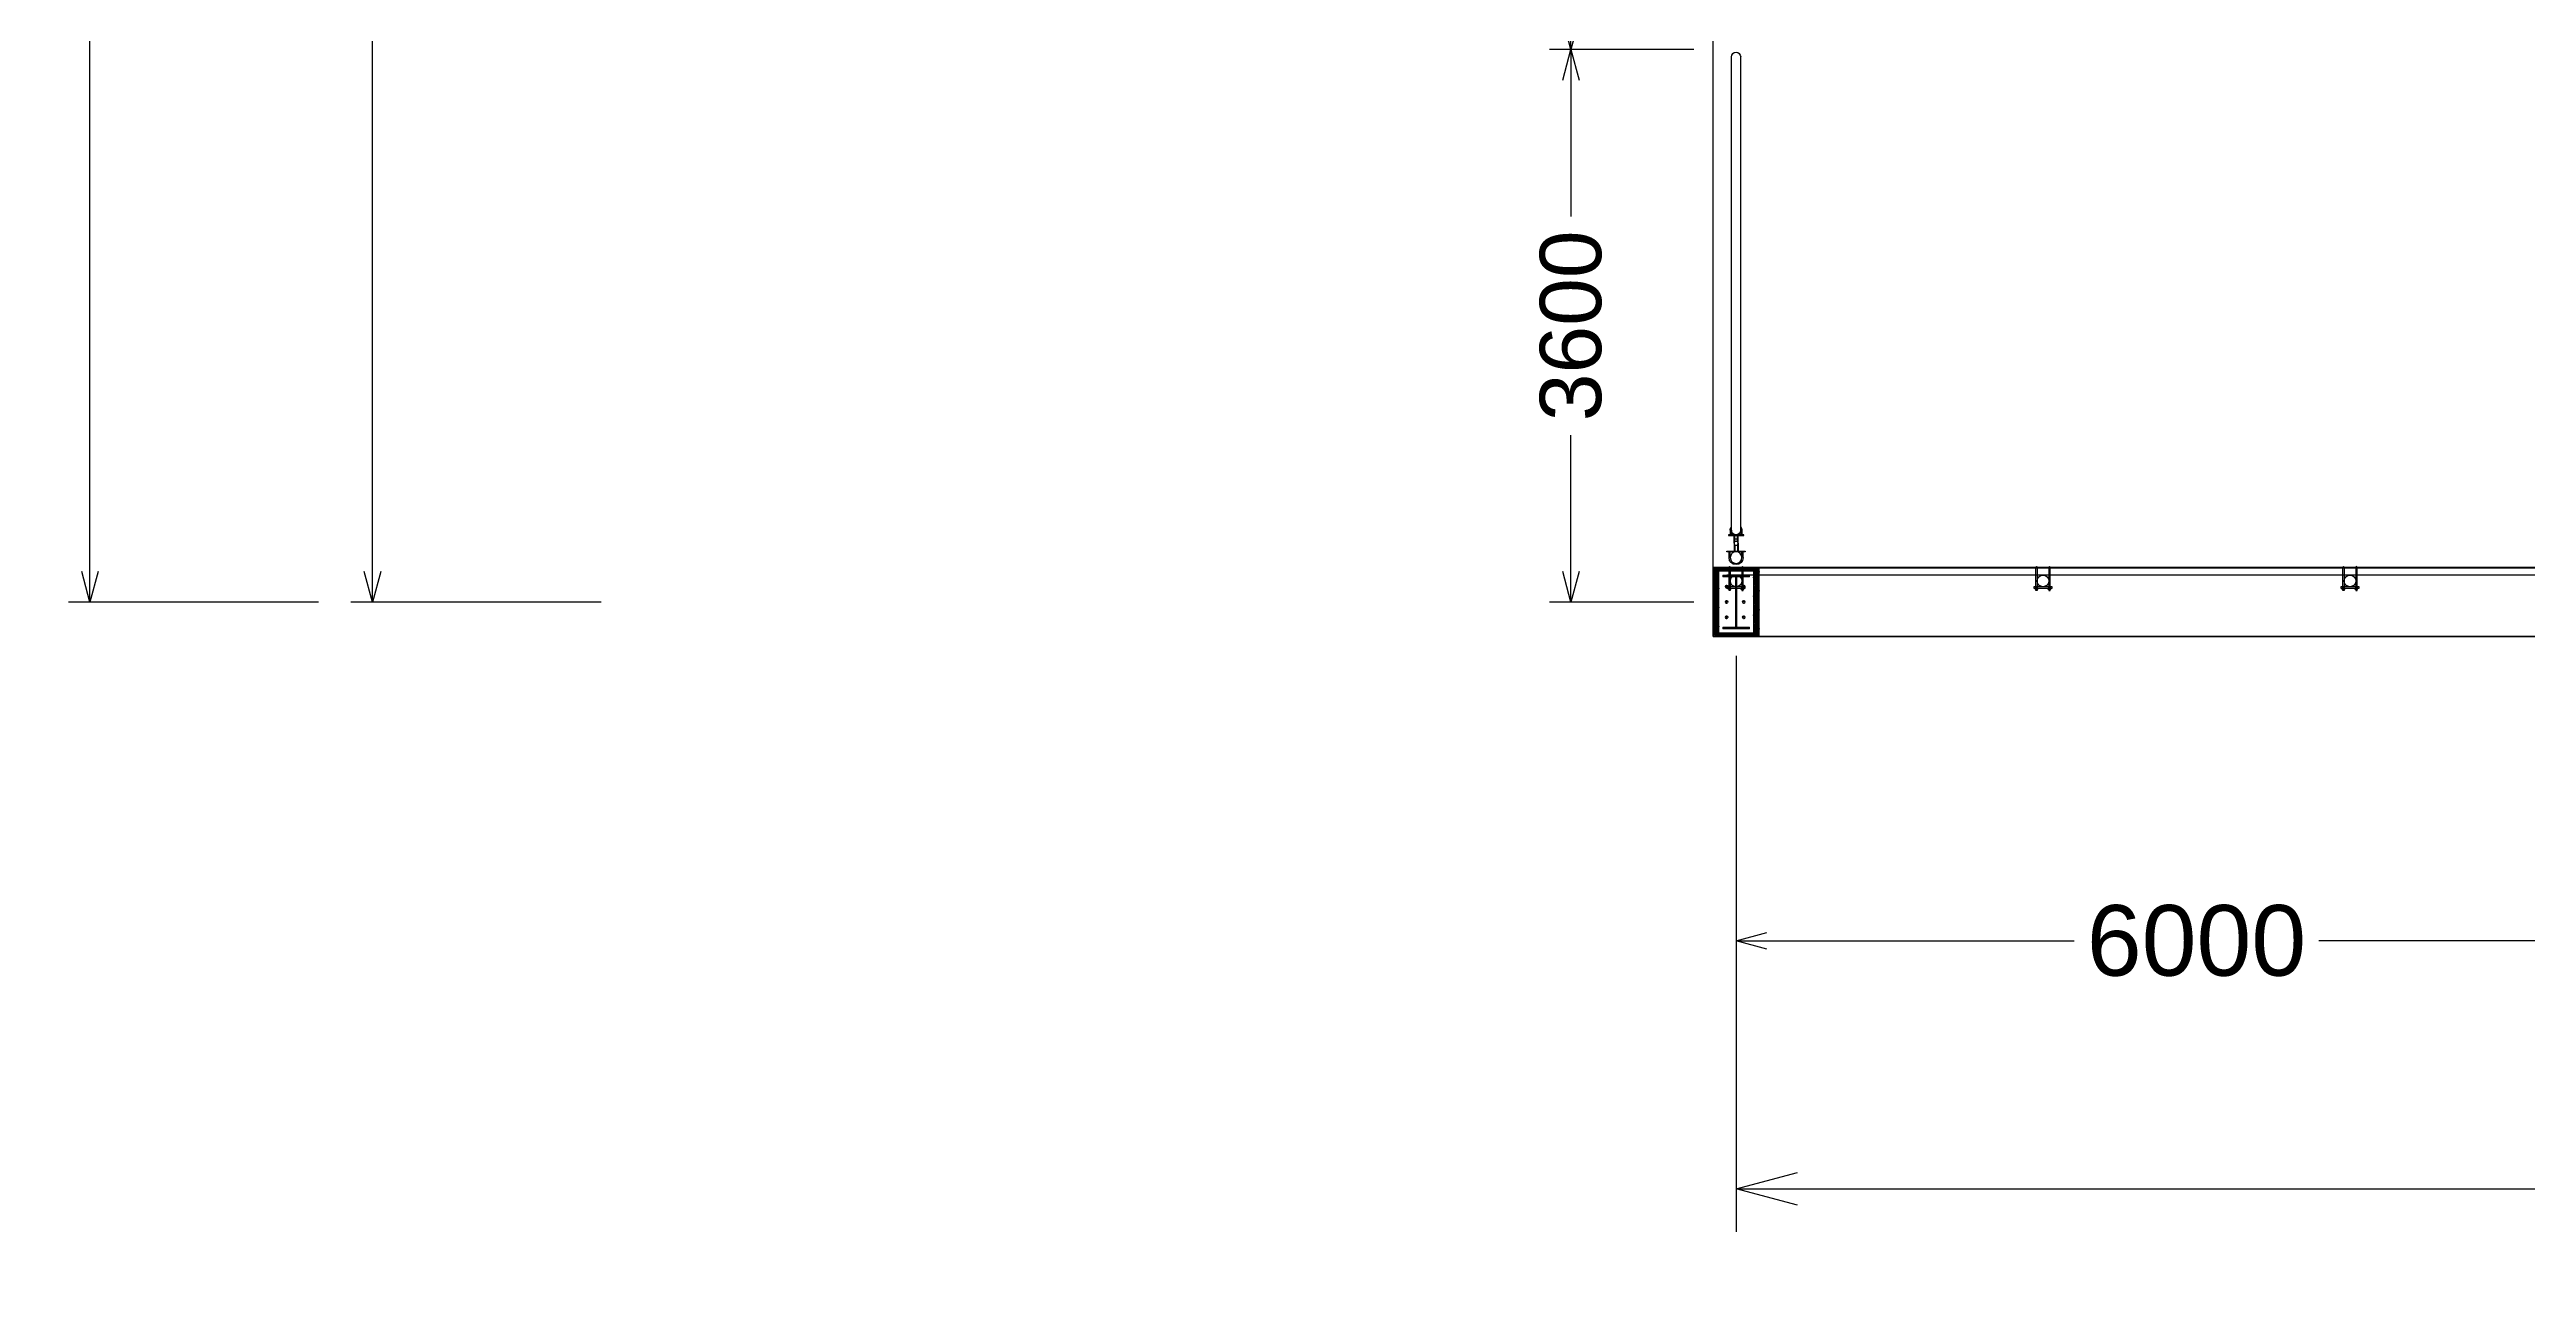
# Model space of a CAD drawing. Header units: millimetres. Extents: x -61993 to 642891, y -429158 to 50967.
# Drawn here: x 330404 to 346543, y -234146 to -226119 of the extents above; entities that cross this region are included whole.
import ezdxf

# ---------------------------------------------------------------- set-up
doc = ezdxf.new("R2010")
doc.units = ezdxf.units.MM
doc.linetypes.add('ACAD_ISO03W100', pattern=[30, 12, -18])
for name, color, linetype, lineweight in [('0.00', 252, 'Continuous', 0), ('0.05', 40, 'Continuous', 5), ('0.09', 172, 'Continuous', 9), ('WF 300 X 150', 43, 'Continuous', 0)]:
    doc.layers.add(name, color=color, linetype=linetype, lineweight=lineweight)
for name, color, linetype in [('DIM', 1, 'Continuous'), ('Gate', 6, 'Continuous'), ('Railing', 7, 'Continuous'), ('Steel', 152, 'Continuous')]:
    doc.layers.add(name, color=color, linetype=linetype)
doc.styles.add('MV - NA', font='mvboli.ttf')
doc.styles.add('SANSERIF', font='sanss___.ttf', dxfattribs={"height": 2})
doc.styles.add('SANSERIF23', font='sanss___.ttf', dxfattribs={"height": 2.3})
doc.dimstyles.new('MV_2_mm', dxfattribs={"dimscale": 25, "dimtxt": 2, "dimasz": 1, "dimexe": 0.7, "dimexo": 0.625, "dimtad": 0, "dimdec": 0, "dimzin": 1, "dimdsep": 46, "dimtxsty": 'MV - NA', "dimblk": 'OPEN30', "dimcen": 1, "dimclrd": 1, "dimclre": 1, "dimclrt": 152, "dimadec": 0, "dimazin": 0, "dimtfac": 1, "dimtdec": 0, "dimtofl": 0, "dimtmove": 1, "dimatfit": 3, "dimfxl": 1, "dimarcsym": 0})
doc.dimstyles.new('Sagoe_2_mm', dxfattribs={"dimscale": 25, "dimtxt": 2, "dimasz": 1, "dimexe": 0.7, "dimexo": 0.625, "dimtad": 0, "dimdec": 0, "dimzin": 1, "dimdsep": 46, "dimtxsty": 'SANSERIF', "dimblk": 'OPEN30', "dimcen": 1, "dimclrd": 1, "dimclre": 1, "dimclrt": 152, "dimadec": 0, "dimazin": 0, "dimtfac": 1, "dimtdec": 0, "dimtofl": 0, "dimtmove": 1, "dimatfit": 3, "dimfxl": 1, "dimarcsym": 0})
doc.dimstyles.new('Sagoe_2K3_m', dxfattribs={"dimscale": 25, "dimtxt": 2.3, "dimasz": 1, "dimexe": 0.7, "dimexo": 0.625, "dimtad": 0, "dimlfac": 0.001, "dimzin": 1, "dimdsep": 46, "dimtxsty": 'SANSERIF23', "dimblk": 'OPEN30', "dimcen": 1, "dimclrd": 1, "dimclre": 1, "dimclrt": 152, "dimadec": 0, "dimazin": 0, "dimtfac": 1, "dimtofl": 0, "dimtmove": 1, "dimatfit": 3, "dimfxl": 1, "dimarcsym": 0})
pattern_1 = [(45, (1363.141, -798.975), (-8.838835, 8.838835), []), (45, (1371.98, -798.975), (-8.838835, 8.838835), [15.625, -3.125, 0, -3.125])]

# ---------------------------------------------------------------- blocks, each defined once
blk = doc.blocks.new('_Open30')
at = {"color": 0, "linetype": 'ByBlock', "lineweight": -2}
for p, q in [((-1, 0.268), (0, 0)), ((0, 0), (-1, -0.268)), ((0, 0), (-1, 0))]:
    blk.add_line(p, q, dxfattribs=at)
blk = doc.blocks.new('*D47')
at = {"layer": 'Defpoints', "color": 0, "transparency": 16777216}
for p in [(334123, -216119), (332508, -229719), (334123, -229719)]:
    blk.add_point(p, dxfattribs=at)
at = {"layer": 'DIM', "color": 1, "lineweight": -2, "transparency": 16777216}
for p, q in [((333998, -216119), (332368, -216119)), ((332508, -216319), (332508, -221931)), ((332508, -229519), (332508, -223906)), ((333998, -229719), (332368, -229719))]:
    blk.add_line(p, q, dxfattribs=at)
at = {"layer": 'DIM', "color": 1, "lineweight": -2, "transparency": 16777216, "xscale": 200, "yscale": 200, "zscale": 200}
for p, rotation in [((332508, -216119), 90), ((332508, -229719), 270)]:
    blk.add_blockref('_Open30', p, dxfattribs=dict(at, rotation=rotation))
at = {"layer": 'DIM', "color": 152, "transparency": 16777216, "insert": (332508, -222919), "char_height": 400, "attachment_point": 5, "rotation": 90, "style": 'MV - NA'}
blk.add_mtext('13600', dxfattribs=at)
blk = doc.blocks.new('*D46')
at = {"layer": 'Defpoints', "color": 0, "transparency": 16777216}
for p in [(330667, -197019), (332282, -197019), (332282, -229719)]:
    blk.add_point(p, dxfattribs=at)
at = {"layer": 'DIM', "color": 1, "lineweight": -2, "transparency": 16777216}
for p, q in [((332157, -197019), (330527, -197019)), ((330667, -197219), (330667, -212308)), ((330667, -229519), (330667, -214429)), ((332157, -229719), (330527, -229719))]:
    blk.add_line(p, q, dxfattribs=at)
at = {"layer": 'DIM', "color": 1, "lineweight": -2, "transparency": 16777216, "xscale": 200, "yscale": 200, "zscale": 200}
for p, rotation in [((330667, -197019), 90), ((330667, -229719), 270)]:
    blk.add_blockref('_Open30', p, dxfattribs=dict(at, rotation=rotation))
at = {"layer": 'DIM', "color": 152, "transparency": 16777216, "insert": (330667, -213369), "char_height": 400, "attachment_point": 5, "rotation": 90, "style": 'MV - NA'}
blk.add_mtext('32700', dxfattribs=at)
blk = doc.blocks.new('*D72')
at = {"layer": 'Defpoints', "color": 0, "transparency": 16777216}
for p in [(341393, -229944), (347393, -229944), (347393, -231927)]:
    blk.add_point(p, dxfattribs=at)
at = {"layer": 'DIM', "color": 1, "lineweight": -2, "transparency": 16777216}
for p, q in [((341393, -230069), (341393, -232067)), ((347393, -230069), (347393, -232067)), ((341593, -231927), (343595, -231927)), ((347193, -231927), (345191, -231927))]:
    blk.add_line(p, q, dxfattribs=at)
at = {"layer": 'DIM', "color": 1, "lineweight": -2, "transparency": 16777216, "xscale": 200, "yscale": 200, "zscale": 200, "rotation": 180}
blk.add_blockref('_Open30', (341393, -231927), dxfattribs=at)
at = {"layer": 'DIM', "color": 1, "lineweight": -2, "transparency": 16777216, "xscale": 200, "yscale": 200, "zscale": 200}
blk.add_blockref('_Open30', (347393, -231927), dxfattribs=at)
at = {"layer": 'DIM', "color": 152, "transparency": 16777216, "insert": (344393, -231927), "char_height": 460, "attachment_point": 5, "style": 'SANSERIF23'}
blk.add_mtext('6000', dxfattribs=at)
blk = doc.blocks.new('*D74')
at = {"layer": 'Defpoints', "color": 0, "transparency": 16777216}
for p in [(341393, -231532), (443393, -231532), (443393, -233543)]:
    blk.add_point(p, dxfattribs=at)
at = {"layer": 'DIM', "color": 1, "lineweight": -2, "transparency": 16777216}
for p, q in [((341393, -231782), (341393, -233823)), ((443393, -231782), (443393, -233823)), ((341793, -233543), (390133, -233543)), ((442993, -233543), (394653, -233543))]:
    blk.add_line(p, q, dxfattribs=at)
at = {"layer": 'DIM', "color": 1, "lineweight": -2, "transparency": 16777216, "xscale": 400, "yscale": 400, "zscale": 400, "rotation": 180}
blk.add_blockref('_Open30', (341393, -233543), dxfattribs=at)
at = {"layer": 'DIM', "color": 1, "lineweight": -2, "transparency": 16777216, "xscale": 400, "yscale": 400, "zscale": 400}
blk.add_blockref('_Open30', (443393, -233543), dxfattribs=at)
at = {"layer": 'DIM', "color": 152, "transparency": 16777216, "insert": (392393, -233543), "char_height": 920, "attachment_point": 5, "style": 'SANSERIF23'}
blk.add_mtext('102000', dxfattribs=at)
blk = doc.blocks.new('*D121')
at = {"color": 1, "lineweight": -2, "transparency": 16777216}
for p, q in [((341193, -220719), (340177, -220719)), ((340317, -220919), (340317, -222706)), ((340317, -225919), (340317, -224131)), ((341118, -226119), (340177, -226119))]:
    blk.add_line(p, q, dxfattribs=at)
at = {"layer": 'Defpoints', "color": 0, "transparency": 16777216}
for p in [(341318, -220719), (340317, -226119), (341243, -226119)]:
    blk.add_point(p, dxfattribs=at)
at = {"color": 1, "lineweight": -2, "transparency": 16777216, "xscale": 200, "yscale": 200, "zscale": 200}
for p, rotation in [((340317, -220719), 90), ((340317, -226119), 270)]:
    blk.add_blockref('_Open30', p, dxfattribs=dict(at, rotation=rotation))
at = {"color": 152, "transparency": 16777216, "insert": (340317, -223419), "char_height": 400, "attachment_point": 5, "rotation": 90, "style": 'SANSERIF'}
blk.add_mtext('5400', dxfattribs=at)
blk = doc.blocks.new('*D122')
at = {"color": 1, "lineweight": -2, "transparency": 16777216}
for p, q in [((341118, -226119), (340177, -226119)), ((340317, -226319), (340317, -227206)), ((340317, -229519), (340317, -228632)), ((341118, -229719), (340177, -229719))]:
    blk.add_line(p, q, dxfattribs=at)
at = {"layer": 'Defpoints', "color": 0, "transparency": 16777216}
for p in [(341243, -226119), (340317, -229719), (341243, -229719)]:
    blk.add_point(p, dxfattribs=at)
at = {"color": 1, "lineweight": -2, "transparency": 16777216, "xscale": 200, "yscale": 200, "zscale": 200}
for p, rotation in [((340317, -226119), 90), ((340317, -229719), 270)]:
    blk.add_blockref('_Open30', p, dxfattribs=dict(at, rotation=rotation))
at = {"color": 152, "transparency": 16777216, "insert": (340317, -227919), "char_height": 400, "attachment_point": 5, "rotation": 90, "style": 'SANSERIF'}
blk.add_mtext('3600', dxfattribs=at)
blk = doc.blocks.new('Steel Column')
at = {"layer": 'Steel'}
blk.add_lwpolyline([(150, -225), (150, 225), (-150, 225), (-150, -225)], close=True, dxfattribs=at)
blk = doc.blocks.new('*U147')
blk.add_blockref('Steel Column', (0, 0))
blk = doc.blocks.new('*U140')
at = {"color": 0, "linetype": 'ByBlock', "lineweight": -2, "transparency": 16777216}
blk.add_blockref('*U147', (0, -32700), dxfattribs=at)
blk = doc.blocks.new('A$C085D16B7')
at = {"layer": '0.00', "ltscale": 0.5}
h = blk.add_hatch(dxfattribs=at)
h.set_pattern_fill('ANSI35', color=256, scale=50, style=0)
h.set_pattern_definition(pattern_1)
h.paths.add_polyline_path([(450, 288), (0, 288), (25, 250), (425, 250)])
h.paths.add_polyline_path([(425, 25), (25, 25), (0, -12), (450, -12)])
h = blk.add_hatch(dxfattribs=at)
h.set_pattern_fill('ANSI35', color=256, scale=50, style=0)
h.set_pattern_definition([(135, (-913.16, -798.975), (8.83883, 8.83883), []), (135, (-921.999, -798.975), (8.83883, 8.83883), [15.625, -3.125, 0, -3.125])])
h.paths.add_polyline_path([(0, 288), (25, 250), (25, 25), (0, -12)])
at = {"layer": '0.00'}
h = blk.add_hatch(dxfattribs=at)
h.set_pattern_fill('ANSI31', color=256, scale=30, angle=-90, style=0)
h.set_pattern_definition([(315, (619428.904, -11494.7824), (2.65165043, 2.65165043), [])])
edge = h.paths.add_edge_path()
edge.add_line((389, 225), (400, 225))
edge.add_line((400, 225), (400, 50))
edge.add_line((400, 50), (389, 50))
edge.add_line((389, 50), (389, 129))
edge.add_arc((384, 129), 5, 0, 90)
edge.add_line((384, 134), (66, 134))
edge.add_arc((66, 129), 5, 90, 180)
edge.add_line((61, 129), (61, 50))
edge.add_line((61, 50), (50, 50))
edge.add_line((50, 50), (50, 225))
edge.add_line((50, 225), (61, 225))
edge.add_line((61, 225), (61, 146))
edge.add_arc((66, 146), 5, 180, 270)
edge.add_line((66, 141), (384, 141))
edge.add_arc((384, 146), 5, -90, 0)
edge.add_line((389, 146), (389, 225))
at = {"layer": '0.00', "ltscale": 0.5}
h = blk.add_hatch(dxfattribs=at)
h.set_pattern_fill('ANSI35', color=256, scale=50, style=0)
h.set_pattern_definition(pattern_1)
h.paths.add_polyline_path([(450, 288), (425, 250), (425, 25), (450, -12)])
at = {"layer": '0.05', "ltscale": 0.5}
for points in [[(0, 288), (25, 250)], [(425, 250), (450, 288)], [(25, 25), (0, -12)], [(425, 25), (450, -12)]]:
    blk.add_lwpolyline(points, dxfattribs=at)
blk.add_lwpolyline([(0, -12), (450, -12), (450, 288), (0, 288)], close=True, dxfattribs=at)
at = {"layer": '0.05'}
blk.add_lwpolyline([(25, 250), (25, 25), (425, 25), (425, 250)], close=True, dxfattribs=at)
at = {"layer": '0.09'}
blk.add_lwpolyline([(389, 225), (400, 225), (400, 50), (389, 50), (389, 129, 0.414214), (384, 134), (66, 134, 0.414214), (61, 129), (61, 50), (50, 50), (50, 225), (61, 225), (61, 146, 0.414214), (66, 141), (384, 141, 0.414214), (389, 146)], format="xyb", close=True, dxfattribs=at)
at = {"layer": 'WF 300 X 150'}
for p, q in [((113, 200), (137, 200)), ((125, 212), (125, 188)), ((237, 200), (213, 200)), ((225, 212), (225, 188)), ((337, 200), (313, 200)), ((325, 212), (325, 188)), ((113, 88), (137, 88)), ((125, 76), (125, 99)), ((237, 88), (213, 88)), ((225, 76), (225, 99)), ((337, 88), (313, 88)), ((325, 76), (325, 99))]:
    blk.add_line(p, q, dxfattribs=at)
for centre in [(125, 200), (225, 200), (325, 200), (125, 88), (225, 88), (325, 88)]:
    blk.add_circle(centre, 9.55, dxfattribs=at)
blk = doc.blocks.new('*U141')
at = {"layer": '0.05', "ltscale": 0.5, "rotation": 89.99999999999999}
blk.add_blockref('A$C085D16B7', (138, -225), dxfattribs=at)
blk = doc.blocks.new('*U142')
at = {"color": 0, "linetype": 'ByBlock', "lineweight": -2, "transparency": 16777216}
blk.add_blockref('*U141', (0, 0), dxfattribs=at)
blk = doc.blocks.new('*U29')
at = {"color": 42}
for p, q in [((0, 46), (38, 46)), ((0, 38), (38, 38)), ((178, 38), (148, 38)), ((178, 30), (148, 30)), ((0, -38), (38, -38)), ((0, -46), (38, -46)), ((178, -30), (148, -30)), ((178, -38), (148, -38))]:
    blk.add_line(p, q, dxfattribs=at)
at = {"color": 160}
for p, q in [((93, 13), (43, 13)), ((84, 9), (43, 9)), ((93, 13), (143, 13)), ((102, 9), (143, 9)), ((84, -9), (43, -9)), ((93, -13), (43, -13)), ((93, -13), (143, -13)), ((102, -9), (143, -9))]:
    blk.add_line(p, q, dxfattribs=at)
for points in [[(38, -60), (43, -60), (43, 60), (38, 60)], [(148, -50), (143, -50), (143, 50), (148, 50)]]:
    blk.add_lwpolyline(points, close=True, dxfattribs=at)
blk.add_lwpolyline([(123, -9), (123, 9)])
blk.add_circle((93, 0), 12.7)
at = {"color": 42}
for centre, radius, start, end in [((0, 0), 46, 90, 270), ((178, 0), 38, 52.1364, 90), ((178, 0), 38, 270, 307.8636)]:
    blk.add_arc(centre, radius, start, end, dxfattribs=at)
at = {"layer": 'Gate'}
for p, q in [((178, 30), (3263, 30)), ((178, -30), (3263, -30))]:
    blk.add_line(p, q, dxfattribs=at)
at = {"layer": 'Gate', "color": 0}
blk.add_arc((178, 0), 30, 90, 270, dxfattribs=at)
at = {"layer": 'Gate'}
blk.add_arc((3263, 0), 30, 270, 90, dxfattribs=at)
at = {"layer": 'Railing'}
blk.add_circle((0, 0), 38, dxfattribs=at)
blk = doc.blocks.new('*U113')
at = {"color": 42, "linetype": 'ACAD_ISO03W100', "ltscale": 0.01}
for p, q in [((46, 2046), (38, 2046)), ((46, 2038), (38, 2038)), ((46, 1962), (38, 1962)), ((46, 1954), (38, 1954)), ((46, 46), (38, 46)), ((46, 38), (38, 38)), ((46, -38), (38, -38)), ((46, -46), (38, -46))]:
    blk.add_line(p, q, dxfattribs=at)
at = {"color": 42}
for p, q in [((55, 2050), (47, 2050)), ((55, 2047), (47, 2047)), ((55, 2037), (47, 2037)), ((55, 2034), (47, 2034)), ((55, 1966), (47, 1966)), ((55, 1963), (47, 1963)), ((55, 1953), (47, 1953)), ((55, 1950), (47, 1950)), ((55, 2050), (55, 2034)), ((63, 2046), (55, 2046)), ((55, 2038), (63, 2038)), ((55, 1950), (55, 1966)), ((55, 1962), (63, 1962)), ((63, 1954), (55, 1954)), ((63, 2038), (63, 2046)), ((63, 1962), (63, 1954)), ((55, 50), (47, 50)), ((55, 47), (47, 47)), ((55, 37), (47, 37)), ((55, 34), (47, 34)), ((55, 50), (55, 34)), ((63, 46), (55, 46)), ((55, 38), (63, 38)), ((63, 38), (63, 46)), ((55, -34), (47, -34)), ((55, -37), (47, -37)), ((55, -47), (47, -47)), ((55, -50), (47, -50)), ((55, -50), (55, -34)), ((55, -38), (63, -38)), ((63, -46), (55, -46)), ((63, -38), (63, -46))]:
    blk.add_line(p, q, dxfattribs=at)
for points in [[(38, 2046), (-90, 2046, 1), (-90, 2038), (38, 2038)], [(38, 1954), (-90, 1954, -1), (-90, 1962), (38, 1962)], [(38, 46), (-90, 46, 1), (-90, 38), (38, 38)], [(38, -46), (-90, -46, -1), (-90, -38), (38, -38)]]:
    blk.add_lwpolyline(points, format="xyb", dxfattribs=at)
at = {"color": 160}
for points in [[(46, 2060), (38, 2060), (38, 1940), (46, 1940)], [(46, 60), (38, 60), (38, -60), (46, -60)]]:
    blk.add_lwpolyline(points, close=True, dxfattribs=at)
at = {"color": 42}
for points in [[(46, 2051), (47, 2051), (47, 2033), (46, 2033)], [(46, 1967), (47, 1967), (47, 1949), (46, 1949)], [(46, 51), (47, 51), (47, 33), (46, 33)], [(46, -33), (47, -33), (47, -51), (46, -51)]]:
    blk.add_lwpolyline(points, close=True, dxfattribs=at)
at = {"layer": 'Railing', "color": 1}
for p, q in [((-86, -60), (-86, 2060)), ((-38, 2060), (-38, -60))]:
    blk.add_line(p, q, dxfattribs=at)
at = {"layer": 'Railing', "color": 5}
for centre in [(0, 2000), (0, 0)]:
    blk.add_circle(centre, 38, dxfattribs=at)
blk = doc.blocks.new('*U143')
at = {"xscale": -1, "rotation": 270}
blk.add_blockref('*U113', (-1000, 15.5), dxfattribs=at)
blk = doc.blocks.new('*U144')
at = {"color": 0, "linetype": 'ByBlock', "lineweight": -2, "transparency": 16777216}
for p in [(0, 0), (2000, 0), (4000, 0)]:
    blk.add_blockref('*U143', p, dxfattribs=at)
blk = doc.blocks.new('DenahKandang 4 Row')
for p, q in [((-150, 225), (102150, 225)), ((-150, -225), (102150, -225))]:
    blk.add_line(p, q)
for points in [[(-150, 32925), (132150, 32925), (132150, -225), (-150, -225)], [(-150, 32475), (132150, 32475), (132150, 225), (-150, 225)]]:
    blk.add_lwpolyline(points, close=True)
for name, p in [('*U140', (0, 32700)), ('*U142', (0, 0))]:
    blk.add_blockref(name, p)
at = {"xscale": -1}
for name, p, rotation in [('*U29', (0, 289.185), 270), ('*U144', (1000, 152.5), 180)]:
    blk.add_blockref(name, p, dxfattribs=dict(at, rotation=rotation))

msp = doc.modelspace()

# ---------------------------------------------------------------- block references
msp.add_blockref('DenahKandang 4 Row', (341392.931, -229718.6))

# ---------------------------------------------------------------- dimensions: what is measured, and where the dimension line sits
for base, p1, p2, picture, middle in [((340316.688, -226118.6), (341317.931, -220718.6), (341242.931, -226118.6), '*D121', (340316.688, -223418.6)), ((340316.688, -229718.6), (341242.931, -226118.6), (341242.931, -229718.6), '*D122', (340316.688, -227918.6))]:
    dim = msp.add_linear_dim(base=base, p1=p1, p2=p2, angle=270, dimstyle='Sagoe_2_mm')
    dim.commit()
    dim.dimension.update_dxf_attribs({"geometry": picture, "text_midpoint": middle})
at = {"layer": 'DIM'}
for base, p1, p2, picture, middle in [((330666.502, -197018.6), (332281.847, -229718.6), (332281.847, -197018.6), '*D46', (330666.502, -213368.6)), ((332508.257, -229718.6), (334122.73, -216118.6), (334122.73, -229718.6), '*D47', (332508.257, -222918.6))]:
    dim = msp.add_linear_dim(base=base, p1=p1, p2=p2, angle=90, dimstyle='MV_2_mm', dxfattribs=at)
    dim.commit()
    dim.dimension.update_dxf_attribs({"geometry": picture, "text_midpoint": middle})
for base, p1, p2, override, picture, middle in [((347392.931, -231926.893), (341392.931, -229943.6), (347392.931, -229943.6), {"dimtxt": 2, "dimdec": 0, "dimlfac": 1}, '*D72', (344392.931, -231926.893)), ((443392.931, -233542.702), (341392.931, -231532.38), (443392.931, -231532.38), {"dimdec": 0, "dimlfac": 1}, '*D74', (392392.931, -233542.702))]:
    dim = msp.add_linear_dim(base=base, p1=p1, p2=p2, dimstyle='Sagoe_2K3_m', override=override, dxfattribs=at)
    dim.commit()
    dim.dimension.update_dxf_attribs({"geometry": picture, "text_midpoint": middle})

doc.saveas('drawing.dxf')
